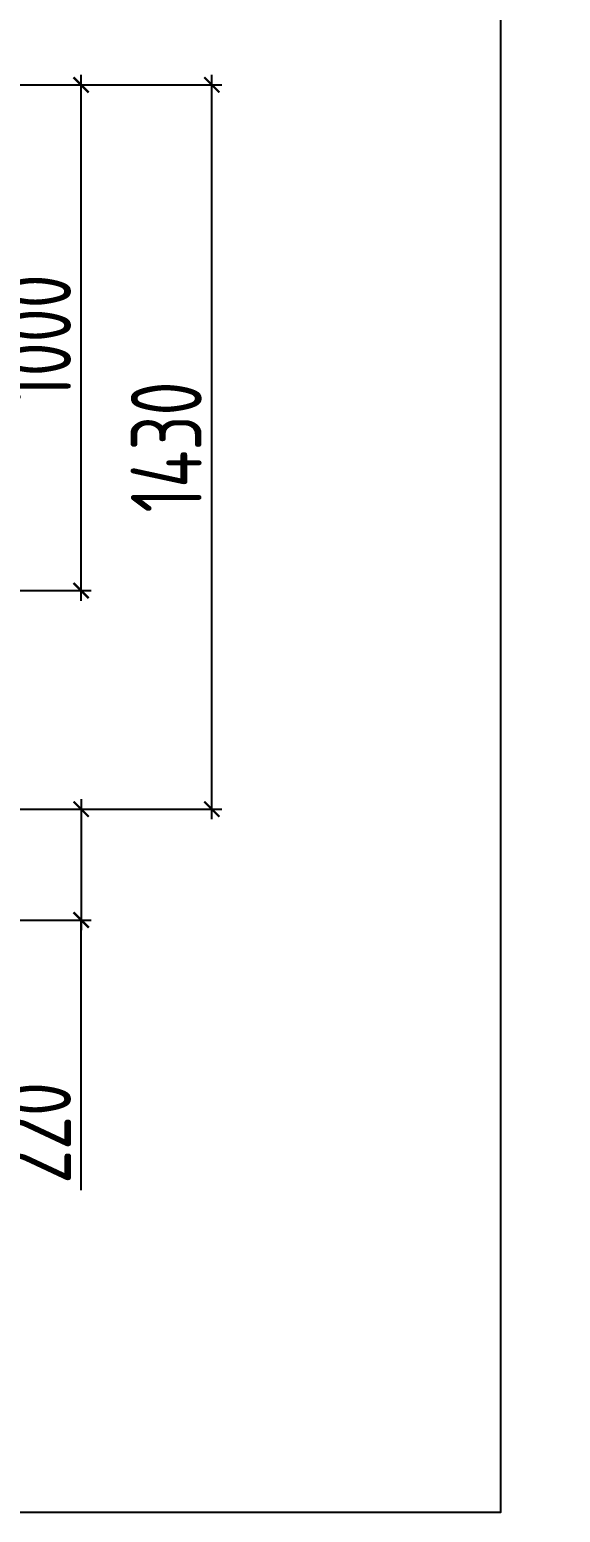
# Model space of a CAD drawing. Header units: millimetres. Extents: x -314343 to 682031, y 21428 to 98936.
# Drawn here: x 414174 to 415222, y 57926 to 60853 of the extents above; entities that cross this region are included whole.
import ezdxf
from ezdxf import colors
from ezdxf.entities.mleader import LeaderData, LeaderLine
from ezdxf.math import Vec2, Vec3

# ---------------------------------------------------------------- set-up
doc = ezdxf.new("R2010")
doc.units = ezdxf.units.MM
doc.header["$MEASUREMENT"] = 0
doc.header["$PDMODE"] = 3
doc.header["$PDSIZE"] = -4
doc.layers.get('0').update_dxf_attribs({"color": 250, "lineweight": 9})
doc.layers.get('Defpoints').update_dxf_attribs({"color": 6})
doc.layers.add('_0', color=250, linetype='Continuous', lineweight=9)
doc.layers.add('PDF _0', color=7, linetype='Continuous')
doc.styles.add('ICOCPEUR', font='isocpeur.ttf')
doc.styles.add('ISOCPEUR', font='isocpeur.ttf', dxfattribs={"width": 0.7})
doc.dimstyles.new('R_50', dxfattribs={"dimtxt": 140, "dimasz": 30, "dimexe": 20, "dimexo": 0, "dimgap": 20, "dimtad": 1, "dimdec": 0, "dimrnd": 5, "dimzin": 0, "dimdsep": 46, "dimtxsty": 'ISOCPEUR', "dimblk": 'ARCHTICK', "dimcen": 50, "dimdle": 20, "dimclrd": 256, "dimclre": 256, "dimclrt": 256, "dimadec": 0, "dimazin": 0, "dimtfac": 2, "dimtdec": 0, "dimtofl": 0, "dimtmove": 1, "dimatfit": 3, "dimfxl": 1, "dimtvp": 3, "dimtolj": 1, "dimtzin": 0, "dimarcsym": 0})

# ---------------------------------------------------------------- blocks, each defined once
blk = doc.blocks.new('_ArchTick')
at = {"color": 0, "linetype": 'ByBlock', "const_width": 0.15}
blk.add_lwpolyline([(-0.5, -0.5), (0.5, 0.5)], dxfattribs=at)
blk = doc.blocks.new('*D373')
at = {"layer": '_0', "lineweight": -2, "ltscale": 500, "transparency": 16777216}
for p, q in [((414118.3571240208, 59314.0461034473), (414295.7051570661, 59314.0461034473)), ((414275.7051570661, 59334.0461034473), (414275.7051570661, 59075.23117477162)), ((414114.9967554847, 59095.23117477162), (414295.7051570661, 59095.23117477162)), ((414275.7051570661, 58561.75900355173), (414275.7051570661, 59095.23117477162))]:
    blk.add_line(p, q, dxfattribs=at)
at = {"layer": 'Defpoints', "color": 0, "ltscale": 500, "transparency": 16777216}
for p in [(414118.3571240208, 59314.0461034473), (414114.9967554847, 59095.23117477162), (414275.7051570661, 59095.23117477162)]:
    blk.add_point(p, dxfattribs=at)
at = {"layer": '_0', "lineweight": -2, "ltscale": 500, "transparency": 16777216, "xscale": 30, "yscale": 30, "zscale": 30}
for p, rotation in [((414275.7051570661, 59314.0461034473), 90), ((414275.7051570661, 59095.23117477162), 270)]:
    blk.add_blockref('_ArchTick', p, dxfattribs=dict(at, rotation=rotation))
at = {"layer": '_0', "ltscale": 500, "transparency": 16777216, "insert": (414185.7051570659, 58674.8590035516), "char_height": 140, "attachment_point": 5, "rotation": 90, "style": 'ISOCPEUR'}
blk.add_mtext('\\A1;220', dxfattribs=at)
blk = doc.blocks.new('*D372')
at = {"layer": '_0', "lineweight": -2, "ltscale": 500, "transparency": 16777216}
for p, q in [((414275.705157067, 59725.61063590955), (414275.705157067, 60764.04610344736)), ((413708.0362071874, 60744.04610344736), (414295.705157067, 60744.04610344736)), ((414090.2783497805, 59745.61063590955), (414295.705157067, 59745.61063590955))]:
    blk.add_line(p, q, dxfattribs=at)
at = {"layer": 'Defpoints', "color": 0, "ltscale": 500, "transparency": 16777216}
for p in [(413708.0362071874, 60744.04610344736), (414275.705157067, 60744.04610344736), (414090.2783497805, 59745.61063590955)]:
    blk.add_point(p, dxfattribs=at)
at = {"layer": '_0', "lineweight": -2, "ltscale": 500, "transparency": 16777216, "xscale": 30, "yscale": 30, "zscale": 30}
for p, rotation in [((414275.705157067, 60744.04610344736), 90), ((414275.705157067, 59745.61063590955), 270)]:
    blk.add_blockref('_ArchTick', p, dxfattribs=dict(at, rotation=rotation))
at = {"layer": '_0', "ltscale": 500, "transparency": 16777216, "insert": (414185.7051570669, 60244.82836967833), "char_height": 140, "attachment_point": 5, "rotation": 90, "style": 'ISOCPEUR'}
blk.add_mtext('\\A1;1000', dxfattribs=at)
blk = doc.blocks.new('*D394')
at = {"layer": '_0', "lineweight": -2, "ltscale": 500, "transparency": 16777216}
for p, q in [((414533.8147660184, 59294.04610344733), (414533.8147660184, 60764.04610344733)), ((413169.0732702292, 60744.04610344733), (414553.8147660184, 60744.04610344733)), ((414168.357124021, 59314.04610344733), (414553.8147660184, 59314.04610344733))]:
    blk.add_line(p, q, dxfattribs=at)
at = {"layer": 'Defpoints', "color": 0, "ltscale": 500, "transparency": 16777216}
for p in [(413169.0732702292, 60744.04610344733), (414533.8147660184, 60744.04610344733), (414168.357124021, 59314.04610344733)]:
    blk.add_point(p, dxfattribs=at)
at = {"layer": '_0', "lineweight": -2, "ltscale": 500, "transparency": 16777216, "xscale": 30, "yscale": 30, "zscale": 30}
for p, rotation in [((414533.8147660184, 60744.04610344733), 90), ((414533.8147660184, 59314.04610344733), 270)]:
    blk.add_blockref('_ArchTick', p, dxfattribs=dict(at, rotation=rotation))
at = {"layer": '_0', "ltscale": 500, "transparency": 16777216, "insert": (414443.8147660183, 60029.0461034472), "char_height": 140, "attachment_point": 5, "rotation": 90, "style": 'ISOCPEUR'}
blk.add_mtext('\\A1;1430', dxfattribs=at)

msp = doc.modelspace()

# ---------------------------------------------------------------- linework, layer by layer
at = {"layer": 'Defpoints', "color": 5, "ltscale": 500}
msp.add_lwpolyline([(410774.920762418, 62338.47780621948), (415104.0847067842, 62338.47780621948), (415104.0847067842, 57925.70728067704), (410774.920762418, 57925.70728067704)], close=True, dxfattribs=at)

# ---------------------------------------------------------------- dimensions: what is measured, and where the dimension line sits
at = {"layer": '_0', "color": 1, "ltscale": 500}
for base, p1, p2, picture, middle in [((414533.8147660184, 60744.04610344733), (414168.3571240208, 59314.0461034473), (413169.0732702289, 60744.0461034473), '*D394', (414443.8147660183, 60029.0461034472)), ((414275.705157067, 60744.04610344736), (414090.2783497802, 59745.61063590952), (413708.0362071872, 60744.04610344733), '*D372', (414185.7051570669, 60244.82836967833))]:
    dim = msp.add_linear_dim(base=base, p1=p1, p2=p2, angle=90, dimstyle='R_50', override={"dimpost": '\\X'}, dxfattribs=at)
    dim.commit()
    dim.dimension.update_dxf_attribs({"geometry": picture, "text_midpoint": middle})
dim = msp.add_linear_dim(base=(414275.7051570661, 59095.23117477162), p1=(414118.3571240205, 59314.04610344727), p2=(414114.9967554844, 59095.23117477159), angle=90, dimstyle='R_50', override={"dimpost": '\\X'}, dxfattribs=at)
dim.commit()
dim.dimension.update_dxf_attribs({"geometry": '*D373', "text_midpoint": (414336.1989576606, 58674.8590035516), "dimtype": 160})

# ---------------------------------------------------------------- leaders
at = {"layer": 'PDF _0', "color": 7, "lineweight": 0}
ml = msp.add_multileader_mtext('Standard', dxfattribs=at)
ml.set_content('{\\Q7;\\W0.7;Фартук из оцинк.стали}', color=7, style='ICOCPEUR')
ml.set_leader_properties()
ml.build(insert=Vec2(0, 0))
ml.multileader.update_dxf_attribs({"text_left_attachment_type": 6, "text_right_attachment_type": 6, "dogleg_length": 50, "arrow_head_size": 100})
ctx = ml.context
ctx.base_point, ctx.char_height, ctx.arrow_head_size, ctx.landing_gap_size, ctx.plane_origin = Vec3(410784.9022426602, 61441.24653586047), 125, 100, 33.31167711876517, Vec3(415116.844088002, 62013.93236144219)
ctx.left_attachment, ctx.right_attachment = 6, 6
notes = []
notes.append((ctx, [(0, (1, 1, 0), (412303.7912350816, 61441.24653586047), (-1, 0), 133.2467084750607, [(1, [(412499.9119651696, 60661.72706290802)], 0, [])])]))
ctx.mtext.insert, ctx.mtext.width, ctx.mtext.defined_height, ctx.mtext.flow_direction = Vec3(410818.2139197789, 61603.74653586047), 5276.740994300487, 721.8427417872812, 5
for ctx, leaders in notes:
    for number, flags, end, landing, length, lines in leaders:
        leader = LeaderData()
        leader.index, (leader.has_last_leader_line, leader.has_dogleg_vector, leader.attachment_direction) = number, flags
        leader.last_leader_point, leader.dogleg_vector, leader.dogleg_length = Vec3(end), Vec3(landing), length
        for number, points, colour, breaks in lines:
            line = LeaderLine()
            line.index, line.vertices, line.color, line.breaks = number, Vec3.list(points), colors.encode_raw_color(colour), breaks
            leader.lines.append(line)
        ctx.leaders.append(leader)

doc.saveas('drawing.dxf')
